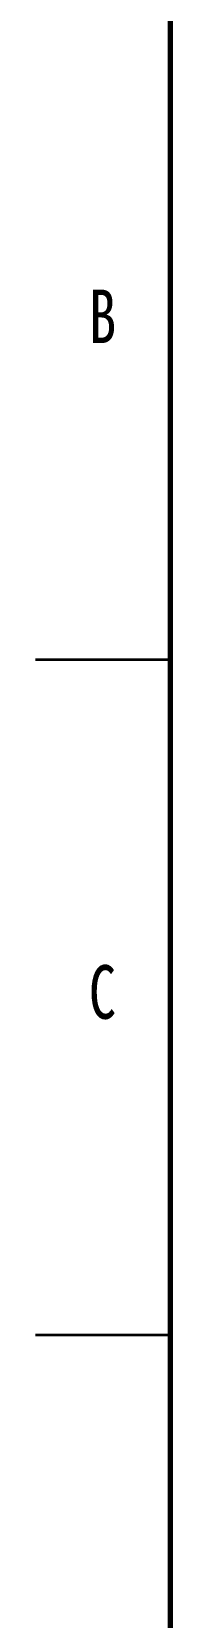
# Model space of a CAD drawing. Header units: millimetres. Extents: x 0 to 594, y 0 to 420.
# Drawn here: x 0 to 10, y 239.1 to 356.5 of the extents above; entities that cross this region are included whole.
import ezdxf

# ---------------------------------------------------------------- set-up
doc = ezdxf.new("R2010")
doc.units = ezdxf.units.MM
doc.styles.add('SLDTEXTSTYLE1', font='TXT', dxfattribs={"width": 0.75})

msp = doc.modelspace()

# ---------------------------------------------------------------- linework, layer by layer
at = {"color": 7, "linetype": 'Continuous', "lineweight": 70}
msp.add_line((10, 10), (10, 410), dxfattribs=at)
at = {"color": 7, "linetype": 'Continuous', "lineweight": 35}
for p, q in [((10, 310), (0, 310)), ((10, 260), (0, 260))]:
    msp.add_line(p, q, dxfattribs=at)

# ---------------------------------------------------------------- texts
at = {"color": 7, "linetype": 'Continuous', "lineweight": 0, "char_height": 3.9687, "attachment_point": 2, "style": 'SLDTEXTSTYLE1'}
for s, insert in [('B', (4.9706, 337.3979)), ('C', (4.9587, 287.3979))]:
    msp.add_mtext(s, dxfattribs=dict(at, insert=insert))

doc.saveas('drawing.dxf')
